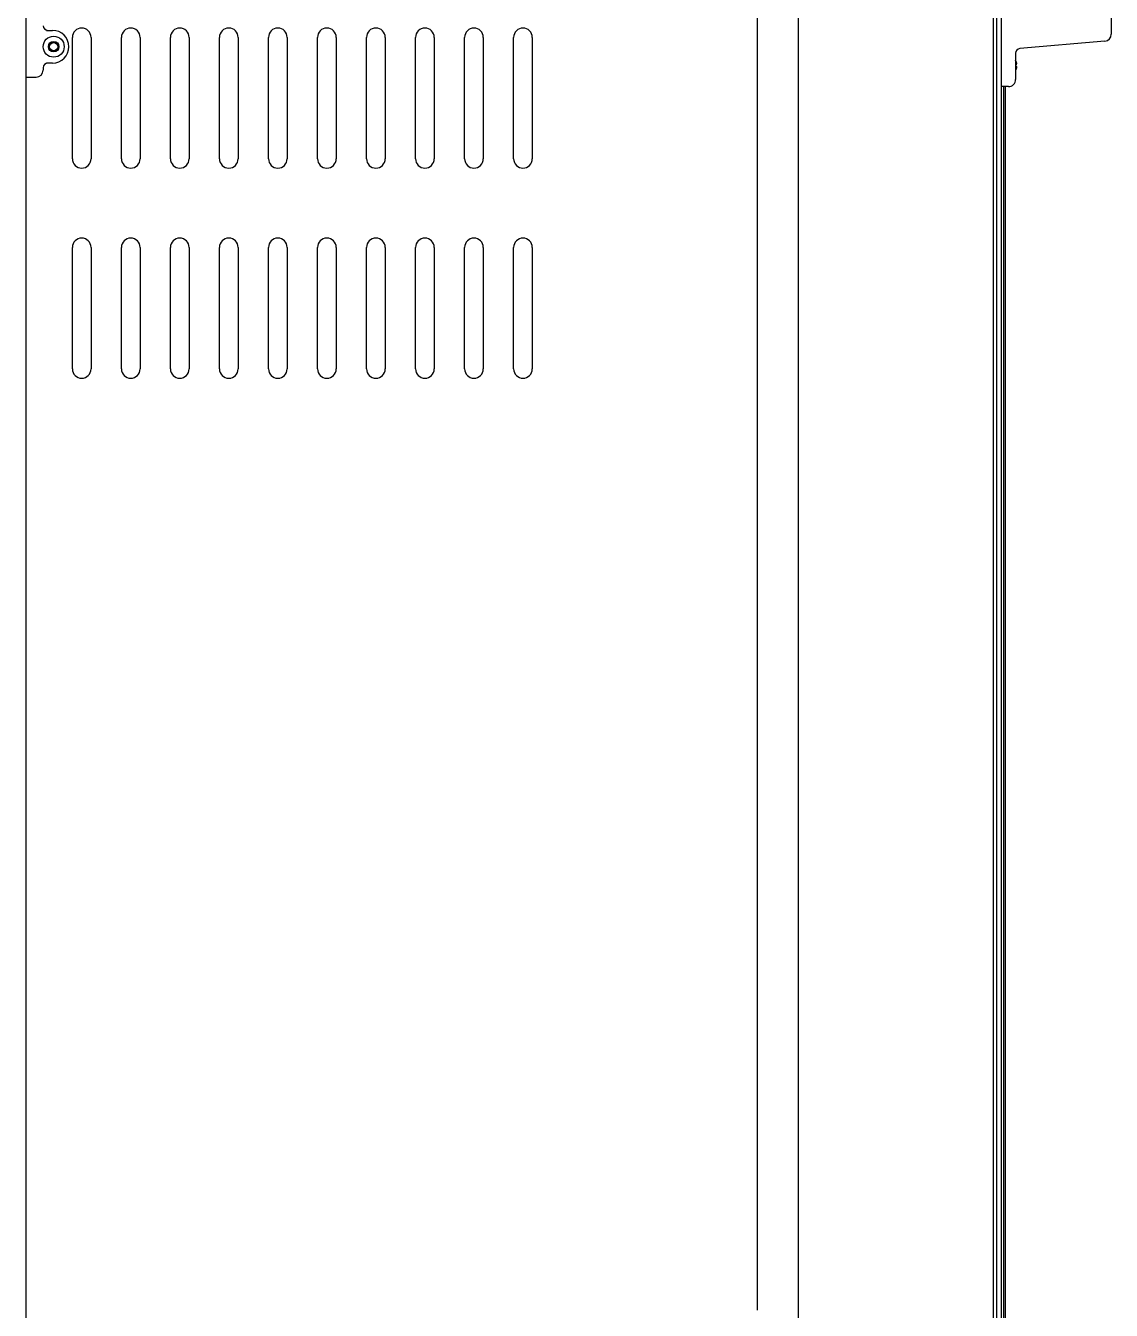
# Model space of a CAD drawing. Header units: millimetres. Extents: x 2355 to 9028, y 2010 to 7655.
# Drawn here: x 6332 to 6797, y 6825 to 7375 of the extents above; entities that cross this region are included whole.
import ezdxf

# ---------------------------------------------------------------- set-up
doc = ezdxf.new("R2010")
doc.units = ezdxf.units.MM
doc.header["$LTSCALE"] = 739.2
doc.layers.get('0').update_dxf_attribs({"linetype": 'CONTINUOUS'})
doc.layers.add('ASSI', color=7, linetype='CONTINUOUS')
doc.layers.add('GEOM', color=7, linetype='CONTINUOUS')

msp = doc.modelspace()

# ---------------------------------------------------------------- linework, layer by layer
at = {"linetype": 'Continuous'}
for p, q in [((6645.72, 6824.59), (6645.72, 7545.38)), ((6663.22, 6579.59), (6663.22, 7397.65)), ((6746.72, 6579.59), (6746.72, 7395.95))]:
    msp.add_line(p, q, dxfattribs=at)
at = {"color": 7, "linetype": 'Continuous'}
for p, q in [((6748.22, 6579.59), (6748.22, 7397.65)), ((6756.22, 7358.34), (6756.72, 7358.34)), ((6756.72, 7357.34), (6756.22, 7357.34)), ((6756.73, 7357.27), (6756.72, 7357.34)), ((6756.73, 7358.41), (6756.73, 7358.43))]:
    msp.add_line(p, q, dxfattribs=at)
for centre, radius, start, end in [((6752.12, 7357.65), 4.75, 28.9685, 30.2183), ((6752.12, 7357.65), 4.75, 28.0074, 28.9684), ((6752.12, 7357.66), 4.75, 26.6813, 28.0074), ((6752.12, 7357.66), 4.74, 25.5402, 26.6812), ((6752.13, 7357.66), 4.74, 24.5722, 25.5402), ((6752.13, 7357.66), 4.73, 23.3175, 24.5722), ((6752.14, 7357.66), 4.73, 22.5474, 23.3174), ((6752.14, 7357.67), 4.72, 21.0025, 22.5476), ((6752.15, 7357.67), 4.72, 20.5181, 21.0023), ((6752.16, 7357.67), 4.7, 18.4656, 20.5187), ((6752.18, 7357.68), 4.68, 17.3773, 18.465), ((6752.19, 7357.68), 4.67, 16.3949, 17.3772), ((6752.22, 7357.69), 4.64, 14.3176, 16.3964), ((6754.73, 7358.59), 2.01, 5.1401, 7.2744), ((6754.73, 7358.59), 2.01, 352.7259, 354.7415), ((6754.73, 7357.09), 2.01, 352.7256, 354.8598), ((6754.75, 7358.59), 1.98, 4.2856, 5.1372), ((6754.76, 7358.59), 1.97, 3.0233, 4.286), ((6754.77, 7358.59), 1.96, 1.9964, 3.0228), ((6754.78, 7358.59), 1.95, 0.9261, 1.9964), ((6754.78, 7358.59), 1.95, 358.8459, 0.9258), ((6754.78, 7358.59), 1.96, 357.6233, 358.8455), ((6754.77, 7358.59), 1.96, 356.7841, 357.6235), ((6754.76, 7358.59), 1.97, 355.3984, 356.7833), ((6754.75, 7357.09), 1.98, 4.6009, 5.2558), ((6754.76, 7357.09), 1.97, 3.2166, 4.6016), ((6754.77, 7357.09), 1.96, 2.3765, 3.2159), ((6754.78, 7357.09), 1.95, 1.1544, 2.3767), ((6754.78, 7357.09), 1.95, 359.0741, 1.1541), ((6754.78, 7357.09), 1.95, 358.0037, 359.0738), ((6754.77, 7357.09), 1.96, 356.9771, 358.0037), ((6754.76, 7357.09), 1.97, 355.714, 356.9767), ((6754.75, 7357.09), 1.98, 354.8627, 355.7144), ((6752.12, 7358.02), 4.75, 329.7816, 331.0315), ((6752.12, 7358.02), 4.75, 331.0316, 331.9926), ((6752.12, 7358.02), 4.75, 331.9926, 333.3187), ((6752.12, 7358.02), 4.74, 333.3188, 334.4598), ((6752.13, 7358.02), 4.74, 334.4598, 335.4278), ((6752.13, 7358.02), 4.73, 335.4278, 336.6825), ((6752.14, 7358.01), 4.73, 336.6826, 337.4526), ((6752.14, 7358.01), 4.72, 337.4524, 338.9975), ((6752.15, 7358.01), 4.72, 338.9977, 339.4819), ((6752.16, 7358.01), 4.7, 339.4813, 341.5344), ((6752.18, 7358), 4.68, 341.535, 342.6227), ((6752.19, 7357.99), 4.67, 342.6228, 343.6051), ((6752.22, 7357.99), 4.64, 343.6036, 345.6824)]:
    msp.add_arc(centre, radius, start, end, dxfattribs=at)
at = {"layer": 'ASSI', "color": 7, "linetype": 'Continuous'}
msp.add_line((6332.22, 7529.84), (6332.22, 6775.84), dxfattribs=at)
msp.add_circle((6344.22, 7365.84), 2.25, dxfattribs=at)
at = {"layer": 'ASSI', "linetype": 'Continuous'}
msp.add_circle((6344.22, 7365.84), 1.75, dxfattribs=at)
at = {"layer": 'GEOM', "color": 7, "linetype": 'Continuous'}
for p, q in [((6332.22, 7529.84), (6332.22, 6775.84)), ((6797.22, 7469.59), (6797.22, 7371.18)), ((6341.11, 7372.84), (6343.72, 7372.84)), ((6794.48, 7368.19), (6758.05, 7365)), ((6756.22, 7363.01), (6756.22, 7351.79)), ((6343.72, 7358.84), (6341.11, 7358.84)), ((6332.22, 7352.84), (6336.71, 7352.84)), ((6339.72, 7356.84), (6339.72, 7355.83)), ((6753.17, 7348.79), (6750.22, 7348.84))]:
    msp.add_line(p, q, dxfattribs=at)
at = {"layer": 'GEOM', "linetype": 'Continuous'}
for p, q in [((6750.22, 6534.39), (6750.22, 7400.32)), ((6352.22, 7317.84), (6352.22, 7369.84)), ((6360.22, 7369.84), (6360.22, 7317.84)), ((6373.22, 7317.84), (6373.22, 7369.84)), ((6381.22, 7369.84), (6381.22, 7317.84)), ((6394.22, 7317.84), (6394.22, 7369.84)), ((6402.22, 7369.84), (6402.22, 7317.84)), ((6415.22, 7317.84), (6415.22, 7369.84)), ((6423.22, 7369.84), (6423.22, 7317.84)), ((6436.22, 7317.84), (6436.22, 7369.84)), ((6444.22, 7369.84), (6444.22, 7317.84)), ((6457.22, 7317.84), (6457.22, 7369.84)), ((6465.22, 7369.84), (6465.22, 7317.84)), ((6478.22, 7317.84), (6478.22, 7369.84)), ((6486.22, 7369.84), (6486.22, 7317.84)), ((6499.22, 7317.84), (6499.22, 7369.84)), ((6507.22, 7369.84), (6507.22, 7317.84)), ((6520.22, 7317.84), (6520.22, 7369.84)), ((6528.22, 7369.84), (6528.22, 7317.84)), ((6541.22, 7317.84), (6541.22, 7369.84)), ((6549.22, 7369.84), (6549.22, 7317.84)), ((6751.04, 7348.82), (6751.04, 6514.44)), ((6751.72, 7348.81), (6751.72, 6511.44)), ((6352.22, 7227.84), (6352.22, 7279.84)), ((6360.22, 7279.84), (6360.22, 7227.84)), ((6373.22, 7227.84), (6373.22, 7279.84)), ((6381.22, 7279.84), (6381.22, 7227.84)), ((6394.22, 7227.84), (6394.22, 7279.84)), ((6402.22, 7279.84), (6402.22, 7227.84)), ((6415.22, 7227.84), (6415.22, 7279.84)), ((6423.22, 7279.84), (6423.22, 7227.84)), ((6436.22, 7227.84), (6436.22, 7279.84)), ((6444.22, 7279.84), (6444.22, 7227.84)), ((6457.22, 7227.84), (6457.22, 7279.84)), ((6465.22, 7279.84), (6465.22, 7227.84)), ((6478.22, 7227.84), (6478.22, 7279.84)), ((6486.22, 7279.84), (6486.22, 7227.84)), ((6499.22, 7227.84), (6499.22, 7279.84)), ((6507.22, 7279.84), (6507.22, 7227.84)), ((6520.22, 7227.84), (6520.22, 7279.84)), ((6528.22, 7279.84), (6528.22, 7227.84)), ((6541.22, 7227.84), (6541.22, 7279.84)), ((6549.22, 7279.84), (6549.22, 7227.84))]:
    msp.add_line(p, q, dxfattribs=at)
at = {"layer": 'GEOM', "color": 7, "linetype": 'Continuous'}
msp.add_circle((6344.22, 7365.84), 4.5, dxfattribs=at)
at = {"layer": 'GEOM', "linetype": 'Continuous'}
for centre, start, end in [((6356.22, 7369.84), 0, 180), ((6377.22, 7369.84), 0, 180), ((6398.22, 7369.84), 0, 180), ((6419.22, 7369.84), 0, 180), ((6440.22, 7369.84), 0, 180), ((6461.22, 7369.84), 0, 180), ((6482.22, 7369.84), 0, 180), ((6503.22, 7369.84), 0, 180), ((6524.22, 7369.84), 0, 180), ((6545.22, 7369.84), 0, 180), ((6356.22, 7317.84), 180, 360), ((6377.22, 7317.84), 180, 360), ((6398.22, 7317.84), 180, 360), ((6419.22, 7317.84), 180, 360), ((6440.22, 7317.84), 180, 360), ((6461.22, 7317.84), 180, 360), ((6482.22, 7317.84), 180, 360), ((6503.22, 7317.84), 180, 360), ((6524.22, 7317.84), 180, 360), ((6545.22, 7317.84), 180, 360), ((6356.22, 7279.84), 0, 180), ((6377.22, 7279.84), 0, 180), ((6398.22, 7279.84), 0, 180), ((6419.22, 7279.84), 0, 180), ((6440.22, 7279.84), 0, 180), ((6461.22, 7279.84), 0, 180), ((6482.22, 7279.84), 0, 180), ((6503.22, 7279.84), 0, 180), ((6524.22, 7279.84), 0, 180), ((6545.22, 7279.84), 0, 180), ((6356.22, 7227.84), 180, 360), ((6377.22, 7227.84), 180, 360), ((6398.22, 7227.84), 180, 360), ((6419.22, 7227.84), 180, 360), ((6440.22, 7227.84), 180, 360), ((6461.22, 7227.84), 180, 360), ((6482.22, 7227.84), 180, 360), ((6503.22, 7227.84), 180, 360), ((6524.22, 7227.84), 180, 360), ((6545.22, 7227.84), 180, 360)]:
    msp.add_arc(centre, 4, start, end, dxfattribs=at)
at = {"layer": 'GEOM', "color": 7, "linetype": 'Continuous'}
for centre, radius, start, end in [((6343.72, 7365.84), 7, 270, 90), ((6794.22, 7371.18), 3, 275, 360), ((6758.22, 7363.01), 2, 95, 180), ((6753.22, 7351.79), 3, 269, 360)]:
    msp.add_arc(centre, radius, start, end, dxfattribs=at)
for centre, major_axis, ratio, start_param, end_param in [((6341.73, 7374.84), (2.01, 0), 0.993605, 9.424778, 10.995574), ((6341.73, 7356.84), (-2.01, 0), 0.993605, 4.712389, 6.283185), ((6336.7, 7355.84), (2.89, -0.89), 0.993, -1.268859, 0.297972)]:
    msp.add_ellipse(centre, major_axis=major_axis, ratio=ratio, start_param=start_param, end_param=end_param, dxfattribs=at)

doc.saveas('drawing.dxf')
